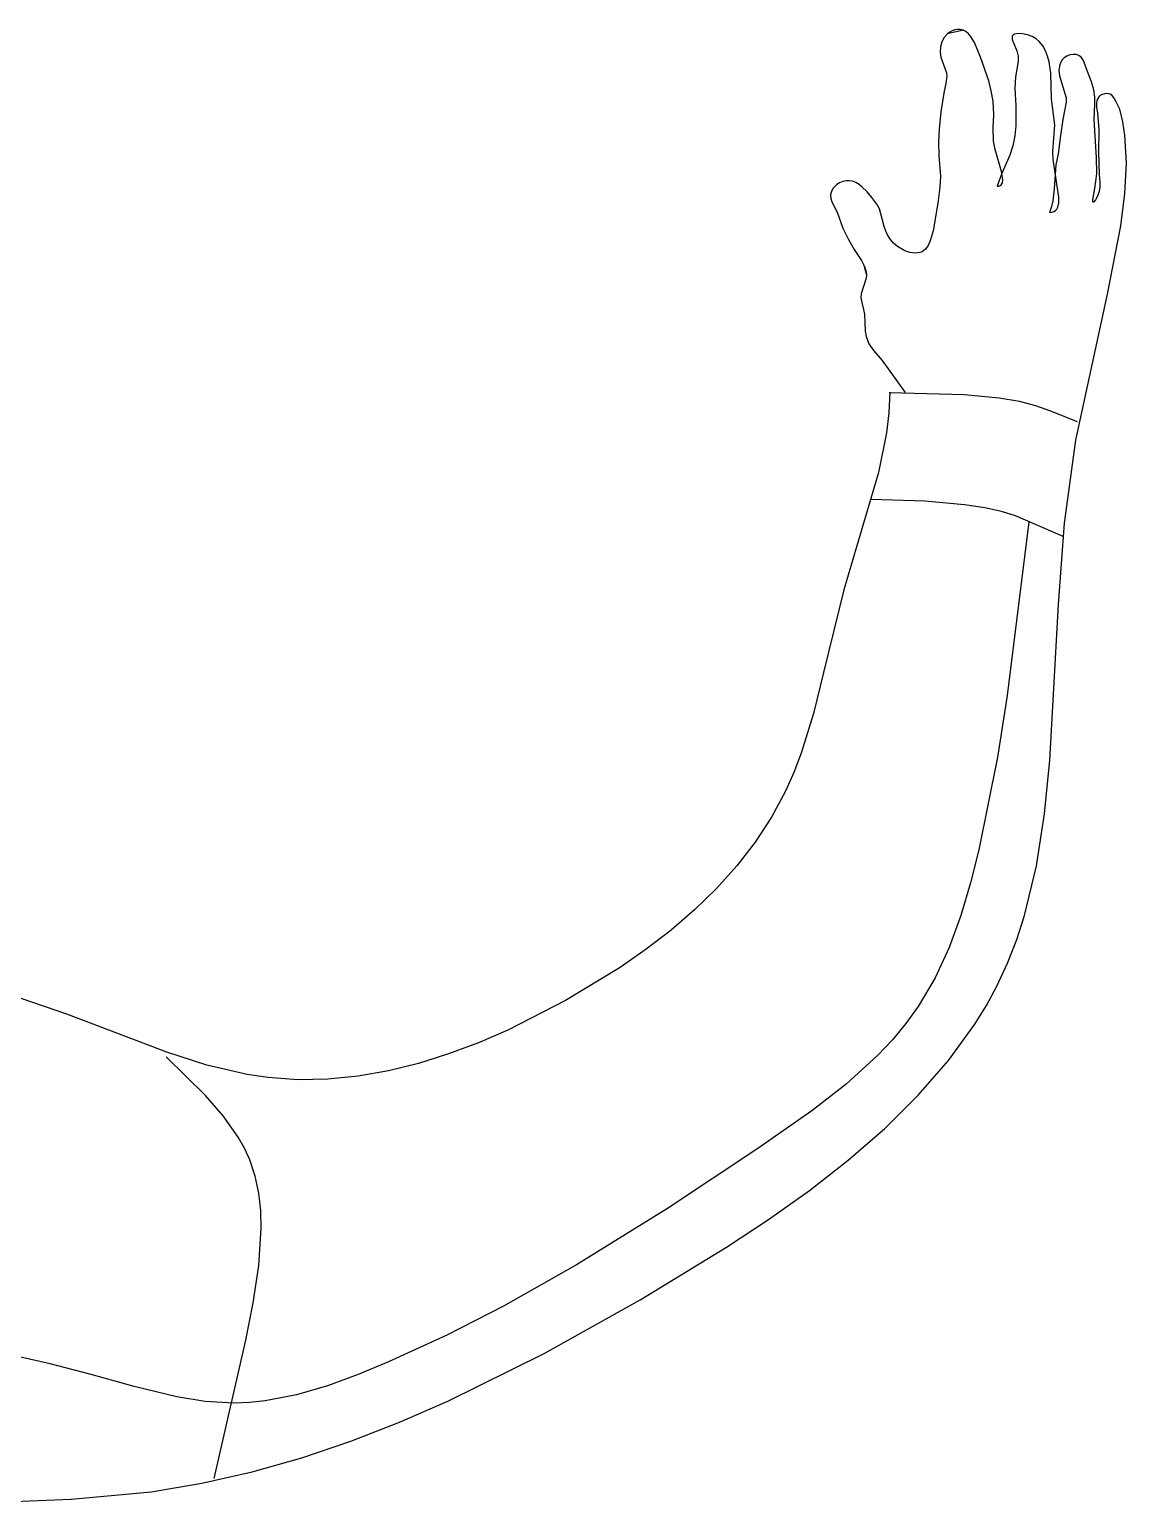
# Model space of a CAD drawing. Header units: metres. Extents: x 151 to 270, y 180 to 223.
# Drawn here: x 179.6225 to 179.902, y 203.4831 to 203.8584 of the extents above; entities that cross this region are included whole.
import ezdxf

# ---------------------------------------------------------------- set-up
doc = ezdxf.new("R2010")
doc.units = ezdxf.units.M
doc.layers.add('1-AREA DE PRODUCCION', color=7, linetype='Continuous')

msp = doc.modelspace()

# ---------------------------------------------------------------- linework, layer by layer
at = {"layer": '1-AREA DE PRODUCCION', "color": 0, "lineweight": -2}
for p, q in [((179.85632, 203.85734), (179.85547, 203.85639)), ((179.85632, 203.85734), (179.85547, 203.85639)), ((179.8604, 203.85825), (179.85631, 203.85734)), ((179.8604, 203.85825), (179.85631, 203.85734)), ((179.85692, 203.85776), (179.85632, 203.85734)), ((179.85692, 203.85776), (179.85632, 203.85734)), ((179.85757, 203.85809), (179.85692, 203.85776)), ((179.85757, 203.85809), (179.85692, 203.85776)), ((179.85825, 203.85832), (179.85757, 203.85809)), ((179.85825, 203.85832), (179.85757, 203.85809)), ((179.85894, 203.85843), (179.85825, 203.85832)), ((179.85894, 203.85843), (179.85825, 203.85832)), ((179.85961, 203.85843), (179.85894, 203.85843)), ((179.85961, 203.85843), (179.85894, 203.85843)), ((179.86038, 203.85824), (179.85961, 203.85843)), ((179.86038, 203.85824), (179.85961, 203.85843)), ((179.86106, 203.85788), (179.86038, 203.85824)), ((179.86106, 203.85788), (179.86038, 203.85824)), ((179.86169, 203.85735), (179.86106, 203.85788)), ((179.86169, 203.85735), (179.86106, 203.85788)), ((179.86225, 203.85669), (179.86169, 203.85735)), ((179.86225, 203.85669), (179.86169, 203.85735)), ((179.8734, 203.85722), (179.87308, 203.85703)), ((179.8734, 203.85722), (179.87308, 203.85703)), ((179.87433, 203.85739), (179.8734, 203.85722)), ((179.87433, 203.85739), (179.8734, 203.85722)), ((179.87549, 203.85734), (179.87433, 203.85739)), ((179.87549, 203.85734), (179.87433, 203.85739)), ((179.87673, 203.85708), (179.87549, 203.85734)), ((179.87673, 203.85708), (179.87549, 203.85734)), ((179.87789, 203.85667), (179.87673, 203.85708)), ((179.87789, 203.85667), (179.87673, 203.85708)), ((179.85456, 203.85399), (179.85449, 203.85268)), ((179.85456, 203.85399), (179.85449, 203.85268)), ((179.85488, 203.85525), (179.85456, 203.85399)), ((179.85488, 203.85525), (179.85456, 203.85399)), ((179.85547, 203.85639), (179.85488, 203.85525)), ((179.85547, 203.85639), (179.85488, 203.85525)), ((179.86321, 203.85509), (179.86225, 203.85669)), ((179.86321, 203.85509), (179.86225, 203.85669)), ((179.86473, 203.8514), (179.86321, 203.85509)), ((179.86473, 203.8514), (179.86321, 203.85509)), ((179.87287, 203.85678), (179.8728, 203.85652)), ((179.87287, 203.85678), (179.8728, 203.85652)), ((179.8728, 203.85652), (179.87287, 203.85589)), ((179.8728, 203.85652), (179.87287, 203.85589)), ((179.87296, 203.85691), (179.87287, 203.85678)), ((179.87296, 203.85691), (179.87287, 203.85678)), ((179.87287, 203.85589), (179.87405, 203.853)), ((179.87287, 203.85589), (179.87405, 203.853)), ((179.87308, 203.85703), (179.87296, 203.85691)), ((179.87308, 203.85703), (179.87296, 203.85691)), ((179.87892, 203.85607), (179.87789, 203.85667)), ((179.87892, 203.85607), (179.87789, 203.85667)), ((179.87975, 203.85536), (179.87892, 203.85607)), ((179.87975, 203.85536), (179.87892, 203.85607)), ((179.8806, 203.85423), (179.87975, 203.85536)), ((179.8806, 203.85423), (179.87975, 203.85536)), ((179.88129, 203.85298), (179.8806, 203.85423)), ((179.88129, 203.85298), (179.8806, 203.85423)), ((179.85449, 203.85268), (179.85468, 203.8514)), ((179.85449, 203.85268), (179.85468, 203.8514)), ((179.85468, 203.8514), (179.85611, 203.84741)), ((179.85468, 203.8514), (179.85611, 203.84741)), ((179.86686, 203.84538), (179.86473, 203.8514)), ((179.86686, 203.84538), (179.86473, 203.8514)), ((179.87434, 203.85025), (179.87366, 203.8464)), ((179.87434, 203.85025), (179.87366, 203.8464)), ((179.87405, 203.853), (179.87434, 203.85159)), ((179.87405, 203.853), (179.87434, 203.85159)), ((179.87434, 203.85159), (179.87434, 203.85025)), ((179.87434, 203.85159), (179.87434, 203.85025)), ((179.88184, 203.85163), (179.88129, 203.85298)), ((179.88184, 203.85163), (179.88129, 203.85298)), ((179.88225, 203.85021), (179.88184, 203.85163)), ((179.88225, 203.85021), (179.88184, 203.85163)), ((179.88271, 203.84728), (179.88225, 203.85021)), ((179.88271, 203.84728), (179.88225, 203.85021)), ((179.8852, 203.85008), (179.88495, 203.84945)), ((179.8852, 203.85008), (179.88495, 203.84945)), ((179.88557, 203.85067), (179.8852, 203.85008)), ((179.88557, 203.85067), (179.8852, 203.85008)), ((179.88605, 203.85117), (179.88557, 203.85067)), ((179.88605, 203.85117), (179.88557, 203.85067)), ((179.88674, 203.85162), (179.88605, 203.85117)), ((179.88674, 203.85162), (179.88605, 203.85117)), ((179.88752, 203.85193), (179.88674, 203.85162)), ((179.88752, 203.85193), (179.88674, 203.85162)), ((179.88835, 203.85208), (179.88752, 203.85193)), ((179.88835, 203.85208), (179.88752, 203.85193)), ((179.88913, 203.85204), (179.88835, 203.85208)), ((179.88913, 203.85204), (179.88835, 203.85208)), ((179.88983, 203.85181), (179.88913, 203.85204)), ((179.88983, 203.85181), (179.88913, 203.85204)), ((179.89041, 203.85136), (179.88983, 203.85181)), ((179.89041, 203.85136), (179.88983, 203.85181)), ((179.89085, 203.85074), (179.89041, 203.85136)), ((179.89085, 203.85074), (179.89041, 203.85136)), ((179.89119, 203.85001), (179.89085, 203.85074)), ((179.89119, 203.85001), (179.89085, 203.85074)), ((179.89177, 203.84838), (179.89119, 203.85001)), ((179.89177, 203.84838), (179.89119, 203.85001)), ((179.85618, 203.84651), (179.85595, 203.84464)), ((179.85618, 203.84651), (179.85595, 203.84464)), ((179.85611, 203.84741), (179.85618, 203.84651)), ((179.85611, 203.84741), (179.85618, 203.84651)), ((179.87366, 203.8464), (179.87349, 203.84349)), ((179.87366, 203.8464), (179.87349, 203.84349)), ((179.88282, 203.84065), (179.88271, 203.84728)), ((179.88282, 203.84065), (179.88271, 203.84728)), ((179.88495, 203.84945), (179.88473, 203.84809)), ((179.88495, 203.84945), (179.88473, 203.84809)), ((179.88473, 203.84809), (179.88488, 203.84663)), ((179.88473, 203.84809), (179.88488, 203.84663)), ((179.88488, 203.84663), (179.88659, 203.841)), ((179.88488, 203.84663), (179.88659, 203.841)), ((179.89303, 203.8451), (179.89177, 203.84838)), ((179.89303, 203.8451), (179.89177, 203.84838)), ((179.85551, 203.84274), (179.85465, 203.83744)), ((179.85551, 203.84274), (179.85465, 203.83744)), ((179.85595, 203.84464), (179.85551, 203.84274)), ((179.85595, 203.84464), (179.85551, 203.84274)), ((179.8675, 203.84281), (179.86686, 203.84538)), ((179.8675, 203.84281), (179.86686, 203.84538)), ((179.86795, 203.84015), (179.8675, 203.84281)), ((179.86795, 203.84015), (179.8675, 203.84281)), ((179.87349, 203.84349), (179.87375, 203.83904)), ((179.87349, 203.84349), (179.87375, 203.83904)), ((179.89366, 203.84301), (179.89303, 203.8451)), ((179.89366, 203.84301), (179.89303, 203.8451)), ((179.89389, 203.84122), (179.89366, 203.84301)), ((179.89389, 203.84122), (179.89366, 203.84301)), ((179.89633, 203.84204), (179.89579, 203.84187)), ((179.89633, 203.84204), (179.89579, 203.84187)), ((179.89688, 203.84211), (179.89633, 203.84204)), ((179.89688, 203.84211), (179.89633, 203.84204)), ((179.89741, 203.84206), (179.89688, 203.84211)), ((179.89741, 203.84206), (179.89688, 203.84211)), ((179.89783, 203.84191), (179.89741, 203.84206)), ((179.89783, 203.84191), (179.89741, 203.84206)), ((179.86818, 203.83671), (179.86795, 203.84015)), ((179.86818, 203.83671), (179.86795, 203.84015)), ((179.87375, 203.83904), (179.87375, 203.83387)), ((179.87375, 203.83904), (179.87375, 203.83387)), ((179.88368, 203.83415), (179.88282, 203.84065)), ((179.88368, 203.83415), (179.88282, 203.84065)), ((179.88661, 203.83991), (179.88572, 203.83547)), ((179.88661, 203.83991), (179.88572, 203.83547)), ((179.88659, 203.841), (179.88661, 203.83991)), ((179.88659, 203.841), (179.88661, 203.83991)), ((179.89376, 203.83552), (179.89391, 203.83937)), ((179.89376, 203.83552), (179.89391, 203.83937)), ((179.89391, 203.83937), (179.89389, 203.84122)), ((179.89391, 203.83937), (179.89389, 203.84122)), ((179.89447, 203.84061), (179.8943, 203.83984)), ((179.89447, 203.84061), (179.8943, 203.83984)), ((179.8943, 203.83984), (179.89434, 203.83855)), ((179.8943, 203.83984), (179.89434, 203.83855)), ((179.89434, 203.83855), (179.89454, 203.83723)), ((179.89434, 203.83855), (179.89454, 203.83723)), ((179.89488, 203.84126), (179.89447, 203.84061)), ((179.89488, 203.84126), (179.89447, 203.84061)), ((179.89529, 203.8416), (179.89488, 203.84126)), ((179.89529, 203.8416), (179.89488, 203.84126)), ((179.89579, 203.84187), (179.89529, 203.8416)), ((179.89579, 203.84187), (179.89529, 203.8416)), ((179.89819, 203.84166), (179.89783, 203.84191)), ((179.89819, 203.84166), (179.89783, 203.84191)), ((179.89881, 203.84094), (179.89819, 203.84166)), ((179.89881, 203.84094), (179.89819, 203.84166)), ((179.8993, 203.84003), (179.89881, 203.84094)), ((179.8993, 203.84003), (179.89881, 203.84094)), ((179.90024, 203.83809), (179.8993, 203.84003)), ((179.90024, 203.83809), (179.8993, 203.84003)), ((179.85465, 203.83744), (179.85421, 203.83302)), ((179.85465, 203.83744), (179.85421, 203.83302)), ((179.86802, 203.83346), (179.86818, 203.83671)), ((179.86802, 203.83346), (179.86818, 203.83671)), ((179.88572, 203.83547), (179.88513, 203.83145)), ((179.88572, 203.83547), (179.88513, 203.83145)), ((179.89429, 203.82571), (179.89376, 203.83552)), ((179.89429, 203.82571), (179.89376, 203.83552)), ((179.89454, 203.83723), (179.89495, 203.83283)), ((179.89454, 203.83723), (179.89495, 203.83283)), ((179.90102, 203.83488), (179.90024, 203.83809)), ((179.90102, 203.83488), (179.90024, 203.83809)), ((179.90157, 203.83152), (179.90102, 203.83488)), ((179.90157, 203.83152), (179.90102, 203.83488)), ((179.85421, 203.83302), (179.85406, 203.82969)), ((179.85421, 203.83302), (179.85406, 203.82969)), ((179.86811, 203.82994), (179.86802, 203.83346)), ((179.86811, 203.82994), (179.86802, 203.83346)), ((179.87347, 203.83131), (179.87298, 203.82881)), ((179.87347, 203.83131), (179.87298, 203.82881)), ((179.87375, 203.83387), (179.87347, 203.83131)), ((179.87375, 203.83387), (179.87347, 203.83131)), ((179.88318, 203.82734), (179.88368, 203.83415)), ((179.88318, 203.82734), (179.88368, 203.83415)), ((179.88513, 203.83145), (179.88453, 203.82678)), ((179.88513, 203.83145), (179.88453, 203.82678)), ((179.89495, 203.83283), (179.89483, 203.82729)), ((179.89495, 203.83283), (179.89483, 203.82729)), ((179.90196, 203.82433), (179.90157, 203.83152)), ((179.90196, 203.82433), (179.90157, 203.83152)), ((179.85406, 203.82969), (179.85414, 203.82635)), ((179.85406, 203.82969), (179.85414, 203.82635)), ((179.86849, 203.82785), (179.86811, 203.82994)), ((179.86849, 203.82785), (179.86811, 203.82994)), ((179.87014, 203.82224), (179.86849, 203.82785)), ((179.87014, 203.82224), (179.86849, 203.82785)), ((179.87298, 203.82881), (179.87222, 203.82639)), ((179.87298, 203.82881), (179.87222, 203.82639)), ((179.88324, 203.82531), (179.88318, 203.82734)), ((179.88324, 203.82531), (179.88318, 203.82734)), ((179.89483, 203.82729), (179.89496, 203.82152)), ((179.89483, 203.82729), (179.89496, 203.82152)), ((179.85414, 203.82635), (179.85455, 203.82101)), ((179.85414, 203.82635), (179.85455, 203.82101)), ((179.87222, 203.82639), (179.87011, 203.82155)), ((179.87222, 203.82639), (179.87011, 203.82155)), ((179.88471, 203.81567), (179.88324, 203.82531)), ((179.88471, 203.81567), (179.88324, 203.82531)), ((179.88397, 203.82392), (179.88356, 203.81781)), ((179.88397, 203.82392), (179.88356, 203.81781)), ((179.88453, 203.82678), (179.88397, 203.82392)), ((179.88453, 203.82678), (179.88397, 203.82392)), ((179.89436, 203.82162), (179.89429, 203.82571)), ((179.89436, 203.82162), (179.89429, 203.82571)), ((179.90157, 203.81661), (179.90196, 203.82433)), ((179.90157, 203.81661), (179.90196, 203.82433)), ((179.82968, 203.81971), (179.82888, 203.81938)), ((179.82968, 203.81971), (179.82888, 203.81938)), ((179.83052, 203.81988), (179.82968, 203.81971)), ((179.83052, 203.81988), (179.82968, 203.81971)), ((179.83136, 203.8199), (179.83052, 203.81988)), ((179.83136, 203.8199), (179.83052, 203.81988)), ((179.83218, 203.81976), (179.83136, 203.8199)), ((179.83218, 203.81976), (179.83136, 203.8199)), ((179.83303, 203.81944), (179.83218, 203.81976)), ((179.83303, 203.81944), (179.83218, 203.81976)), ((179.85455, 203.82101), (179.8544, 203.81826)), ((179.85455, 203.82101), (179.8544, 203.81826)), ((179.87011, 203.82155), (179.86898, 203.81849)), ((179.87011, 203.82155), (179.86898, 203.81849)), ((179.87046, 203.82016), (179.87014, 203.82224)), ((179.87046, 203.82016), (179.87014, 203.82224)), ((179.87035, 203.81938), (179.87046, 203.82016)), ((179.87035, 203.81938), (179.87046, 203.82016)), ((179.89388, 203.81794), (179.89436, 203.82162)), ((179.89388, 203.81794), (179.89436, 203.82162)), ((179.89496, 203.82152), (179.89519, 203.8194)), ((179.89496, 203.82152), (179.89519, 203.8194)), ((179.8267, 203.81687), (179.82659, 203.81628)), ((179.8267, 203.81687), (179.82659, 203.81628)), ((179.82659, 203.81628), (179.82664, 203.81539)), ((179.82659, 203.81628), (179.82664, 203.81539)), ((179.82693, 203.81744), (179.8267, 203.81687)), ((179.82693, 203.81744), (179.8267, 203.81687)), ((179.82726, 203.81798), (179.82693, 203.81744)), ((179.82726, 203.81798), (179.82693, 203.81744)), ((179.82814, 203.81892), (179.82726, 203.81798)), ((179.82814, 203.81892), (179.82726, 203.81798)), ((179.82888, 203.81938), (179.82814, 203.81892)), ((179.82888, 203.81938), (179.82814, 203.81892)), ((179.83383, 203.81896), (179.83303, 203.81944)), ((179.83383, 203.81896), (179.83303, 203.81944)), ((179.83455, 203.81837), (179.83383, 203.81896)), ((179.83455, 203.81837), (179.83383, 203.81896)), ((179.83589, 203.81702), (179.83455, 203.81837)), ((179.83589, 203.81702), (179.83455, 203.81837)), ((179.83711, 203.81562), (179.83589, 203.81702)), ((179.83711, 203.81562), (179.83589, 203.81702)), ((179.8544, 203.81826), (179.85388, 203.81418)), ((179.8544, 203.81826), (179.85388, 203.81418)), ((179.86898, 203.81849), (179.8694, 203.81852)), ((179.86898, 203.81849), (179.8694, 203.81852)), ((179.8694, 203.81852), (179.86975, 203.81863)), ((179.8694, 203.81852), (179.86975, 203.81863)), ((179.86975, 203.81863), (179.87002, 203.81882)), ((179.86975, 203.81863), (179.87002, 203.81882)), ((179.87002, 203.81882), (179.87022, 203.81907)), ((179.87002, 203.81882), (179.87022, 203.81907)), ((179.87022, 203.81907), (179.87035, 203.81938)), ((179.87022, 203.81907), (179.87035, 203.81938)), ((179.88356, 203.81781), (179.88322, 203.81477)), ((179.88356, 203.81781), (179.88322, 203.81477)), ((179.89338, 203.81499), (179.89388, 203.81794)), ((179.89338, 203.81499), (179.89388, 203.81794)), ((179.89459, 203.81598), (179.89404, 203.81498)), ((179.89459, 203.81598), (179.89404, 203.81498)), ((179.89502, 203.81718), (179.89459, 203.81598)), ((179.89502, 203.81718), (179.89459, 203.81598)), ((179.89519, 203.81831), (179.89502, 203.81718)), ((179.89519, 203.81831), (179.89502, 203.81718)), ((179.89519, 203.8194), (179.89519, 203.81831)), ((179.89519, 203.8194), (179.89519, 203.81831)), ((179.90054, 203.80842), (179.90157, 203.81661)), ((179.90054, 203.80842), (179.90157, 203.81661)), ((179.82664, 203.81539), (179.82691, 203.8145)), ((179.82664, 203.81539), (179.82691, 203.8145)), ((179.82691, 203.8145), (179.82826, 203.81185)), ((179.82691, 203.8145), (179.82826, 203.81185)), ((179.83839, 203.81393), (179.83711, 203.81562)), ((179.83839, 203.81393), (179.83711, 203.81562)), ((179.83906, 203.8127), (179.83839, 203.81393)), ((179.83906, 203.8127), (179.83839, 203.81393)), ((179.84022, 203.80822), (179.83906, 203.8127)), ((179.84022, 203.80822), (179.83906, 203.8127)), ((179.85388, 203.81418), (179.85274, 203.80708)), ((179.85388, 203.81418), (179.85274, 203.80708)), ((179.88287, 203.81328), (179.88232, 203.81181)), ((179.88287, 203.81328), (179.88232, 203.81181)), ((179.88322, 203.81477), (179.88287, 203.81328)), ((179.88322, 203.81477), (179.88287, 203.81328)), ((179.88294, 203.81185), (179.88346, 203.81202)), ((179.88294, 203.81185), (179.88346, 203.81202)), ((179.88346, 203.81202), (179.88387, 203.81228)), ((179.88346, 203.81202), (179.88387, 203.81228)), ((179.88387, 203.81228), (179.88419, 203.81265)), ((179.88387, 203.81228), (179.88419, 203.81265)), ((179.88419, 203.81265), (179.88443, 203.81311)), ((179.88419, 203.81265), (179.88443, 203.81311)), ((179.88443, 203.81311), (179.88469, 203.81425)), ((179.88443, 203.81311), (179.88469, 203.81425)), ((179.88469, 203.81425), (179.88471, 203.81567)), ((179.88469, 203.81425), (179.88471, 203.81567)), ((179.8934, 203.8145), (179.89338, 203.81499)), ((179.8934, 203.8145), (179.89338, 203.81499)), ((179.89343, 203.81444), (179.8934, 203.8145)), ((179.89343, 203.81444), (179.8934, 203.8145)), ((179.89345, 203.81442), (179.89343, 203.81444)), ((179.89345, 203.81442), (179.89343, 203.81444)), ((179.89347, 203.8144), (179.89345, 203.81442)), ((179.89347, 203.8144), (179.89345, 203.81442)), ((179.89349, 203.8144), (179.89347, 203.8144)), ((179.89349, 203.8144), (179.89347, 203.8144)), ((179.89352, 203.8144), (179.89349, 203.8144)), ((179.89352, 203.8144), (179.89349, 203.8144)), ((179.89355, 203.81441), (179.89352, 203.8144)), ((179.89355, 203.81441), (179.89352, 203.8144)), ((179.89404, 203.81498), (179.89355, 203.81441)), ((179.89404, 203.81498), (179.89355, 203.81441)), ((179.82826, 203.81185), (179.82967, 203.80779)), ((179.82826, 203.81185), (179.82967, 203.80779)), ((179.88232, 203.81181), (179.88294, 203.81185)), ((179.88232, 203.81181), (179.88294, 203.81185)), ((179.89714, 203.79095), (179.90054, 203.80842)), ((179.89714, 203.79095), (179.90054, 203.80842)), ((179.82967, 203.80779), (179.8311, 203.80488)), ((179.82967, 203.80779), (179.8311, 203.80488)), ((179.8311, 203.80488), (179.83257, 203.80239)), ((179.8311, 203.80488), (179.83257, 203.80239)), ((179.84061, 203.80705), (179.84022, 203.80822)), ((179.84061, 203.80705), (179.84022, 203.80822)), ((179.84114, 203.80594), (179.84061, 203.80705)), ((179.84114, 203.80594), (179.84061, 203.80705)), ((179.84181, 203.8049), (179.84114, 203.80594)), ((179.84181, 203.8049), (179.84114, 203.80594)), ((179.84263, 203.80395), (179.84181, 203.8049)), ((179.84263, 203.80395), (179.84181, 203.8049)), ((179.85197, 203.80455), (179.85143, 203.80342)), ((179.85197, 203.80455), (179.85143, 203.80342)), ((179.85274, 203.80708), (179.85197, 203.80455)), ((179.85274, 203.80708), (179.85197, 203.80455)), ((179.83257, 203.80239), (179.83442, 203.79953)), ((179.83257, 203.80239), (179.83442, 203.79953)), ((179.84362, 203.8031), (179.84263, 203.80395)), ((179.84362, 203.8031), (179.84263, 203.80395)), ((179.84547, 203.80206), (179.84362, 203.8031)), ((179.84547, 203.80206), (179.84362, 203.8031)), ((179.8468, 203.80162), (179.84547, 203.80206)), ((179.8468, 203.80162), (179.84547, 203.80206)), ((179.84812, 203.80145), (179.8468, 203.80162)), ((179.84812, 203.80145), (179.8468, 203.80162)), ((179.84932, 203.8016), (179.84812, 203.80145)), ((179.84932, 203.8016), (179.84812, 203.80145)), ((179.84986, 203.80181), (179.84932, 203.8016)), ((179.84986, 203.80181), (179.84932, 203.8016)), ((179.85032, 203.8021), (179.84986, 203.80181)), ((179.85032, 203.8021), (179.84986, 203.80181)), ((179.85073, 203.80247), (179.85032, 203.8021)), ((179.85073, 203.80247), (179.85032, 203.8021)), ((179.85143, 203.80342), (179.85073, 203.80247)), ((179.85143, 203.80342), (179.85073, 203.80247)), ((179.83442, 203.79953), (179.83519, 203.79805)), ((179.83442, 203.79953), (179.83519, 203.79805)), ((179.83507, 203.79834), (179.83567, 203.79616)), ((179.83507, 203.79834), (179.83567, 203.79616)), ((179.83519, 203.79805), (179.83565, 203.79656)), ((179.83519, 203.79805), (179.83565, 203.79656)), ((179.83567, 203.79506), (179.83433, 203.79106)), ((179.83567, 203.79506), (179.83433, 203.79106)), ((179.83565, 203.79656), (179.83573, 203.79581)), ((179.83565, 203.79656), (179.83573, 203.79581)), ((179.83573, 203.79581), (179.83567, 203.79506)), ((179.83573, 203.79581), (179.83567, 203.79506)), ((179.83433, 203.79106), (179.83431, 203.79005)), ((179.83433, 203.79106), (179.83431, 203.79005)), ((179.83431, 203.79005), (179.83522, 203.78592)), ((179.83431, 203.79005), (179.83522, 203.78592)), ((179.88907, 203.75374), (179.89714, 203.79095)), ((179.88907, 203.75374), (179.89714, 203.79095)), ((179.83522, 203.78592), (179.83538, 203.78153)), ((179.83522, 203.78592), (179.83538, 203.78153)), ((179.83538, 203.78153), (179.83561, 203.78021)), ((179.83538, 203.78153), (179.83561, 203.78021)), ((179.83561, 203.78021), (179.83632, 203.77833)), ((179.83561, 203.78021), (179.83632, 203.77833)), ((179.83632, 203.77833), (179.83755, 203.77653)), ((179.83632, 203.77833), (179.83755, 203.77653)), ((179.83755, 203.77653), (179.83974, 203.77409)), ((179.83755, 203.77653), (179.83974, 203.77409)), ((179.83974, 203.77409), (179.84561, 203.76595)), ((179.83974, 203.77409), (179.84561, 203.76595)), ((179.84169, 203.76599), (179.84141, 203.76078)), ((179.84169, 203.76599), (179.84141, 203.76078)), ((179.86067, 203.76535), (179.84153, 203.76586)), ((179.86067, 203.76535), (179.84153, 203.76586)), ((179.86953, 203.76452), (179.86067, 203.76535)), ((179.86953, 203.76452), (179.86067, 203.76535)), ((179.87473, 203.76362), (179.86953, 203.76452)), ((179.87473, 203.76362), (179.86953, 203.76452)), ((179.87887, 203.76251), (179.87473, 203.76362)), ((179.87887, 203.76251), (179.87473, 203.76362)), ((179.84141, 203.76078), (179.84079, 203.75565)), ((179.84141, 203.76078), (179.84079, 203.75565)), ((179.88242, 203.76124), (179.87887, 203.76251)), ((179.88242, 203.76124), (179.87887, 203.76251)), ((179.88946, 203.75841), (179.88242, 203.76124)), ((179.88946, 203.75841), (179.88242, 203.76124)), ((179.84079, 203.75565), (179.83876, 203.74555)), ((179.84079, 203.75565), (179.83876, 203.74555)), ((179.8862, 203.7326), (179.88907, 203.75374)), ((179.8862, 203.7326), (179.88907, 203.75374)), ((179.83876, 203.74555), (179.82992, 203.7156)), ((179.83876, 203.74555), (179.82992, 203.7156)), ((179.85055, 203.73823), (179.83689, 203.73868)), ((179.85055, 203.73823), (179.83689, 203.73868)), ((179.86067, 203.73734), (179.85055, 203.73823)), ((179.86067, 203.73734), (179.85055, 203.73823)), ((179.86586, 203.73653), (179.86067, 203.73734)), ((179.86586, 203.73653), (179.86067, 203.73734)), ((179.87011, 203.73556), (179.86586, 203.73653)), ((179.87011, 203.73556), (179.86586, 203.73653)), ((179.87364, 203.73447), (179.87011, 203.73556)), ((179.87364, 203.73447), (179.87011, 203.73556)), ((179.88585, 203.72921), (179.87364, 203.73447)), ((179.88585, 203.72921), (179.87364, 203.73447)), ((179.87706, 203.73297), (179.87156, 203.68872)), ((179.87706, 203.73297), (179.87156, 203.68872)), ((179.8846, 203.71189), (179.8862, 203.7326)), ((179.8846, 203.71189), (179.8862, 203.7326)), ((179.82992, 203.7156), (179.82479, 203.69458)), ((179.82992, 203.7156), (179.82479, 203.69458)), ((179.8824, 203.67224), (179.8846, 203.71189)), ((179.8824, 203.67224), (179.8846, 203.71189)), ((179.82479, 203.69458), (179.82218, 203.68417)), ((179.82479, 203.69458), (179.82218, 203.68417)), ((179.87156, 203.68872), (179.86909, 203.67298)), ((179.87156, 203.68872), (179.86909, 203.67298)), ((179.82218, 203.68417), (179.81907, 203.67404)), ((179.82218, 203.68417), (179.81907, 203.67404)), ((179.81907, 203.67404), (179.81721, 203.66913)), ((179.81907, 203.67404), (179.81721, 203.66913)), ((179.86909, 203.67298), (179.86435, 203.6494)), ((179.86909, 203.67298), (179.86435, 203.6494)), ((179.88106, 203.65856), (179.8824, 203.67224)), ((179.88106, 203.65856), (179.8824, 203.67224)), ((179.81721, 203.66913), (179.8151, 203.66436)), ((179.81721, 203.66913), (179.8151, 203.66436)), ((179.8151, 203.66436), (179.81153, 203.6577)), ((179.8151, 203.66436), (179.81153, 203.6577)), ((179.879, 203.64535), (179.88106, 203.65856)), ((179.879, 203.64535), (179.88106, 203.65856)), ((179.81153, 203.6577), (179.80738, 203.65135)), ((179.81153, 203.6577), (179.80738, 203.65135)), ((179.80738, 203.65135), (179.80269, 203.64531)), ((179.80738, 203.65135), (179.80269, 203.64531)), ((179.86435, 203.6494), (179.86221, 203.64097)), ((179.86435, 203.6494), (179.86221, 203.64097)), ((179.80269, 203.64531), (179.79752, 203.63956)), ((179.80269, 203.64531), (179.79752, 203.63956)), ((179.87595, 203.63265), (179.879, 203.64535)), ((179.87595, 203.63265), (179.879, 203.64535)), ((179.79752, 203.63956), (179.79191, 203.63411)), ((179.79752, 203.63956), (179.79191, 203.63411)), ((179.86221, 203.64097), (179.85973, 203.63264)), ((179.86221, 203.64097), (179.85973, 203.63264)), ((179.79191, 203.63411), (179.78592, 203.62894)), ((179.79191, 203.63411), (179.78592, 203.62894)), ((179.85973, 203.63264), (179.85676, 203.62454)), ((179.85973, 203.63264), (179.85676, 203.62454)), ((179.87398, 203.62651), (179.87595, 203.63265)), ((179.87398, 203.62651), (179.87595, 203.63265)), ((179.78592, 203.62894), (179.77959, 203.62405)), ((179.78592, 203.62894), (179.77959, 203.62405)), ((179.85676, 203.62454), (179.85319, 203.61677)), ((179.85676, 203.62454), (179.85319, 203.61677)), ((179.87165, 203.62051), (179.87398, 203.62651)), ((179.87165, 203.62051), (179.87398, 203.62651)), ((179.77959, 203.62405), (179.77298, 203.61943)), ((179.77959, 203.62405), (179.77298, 203.61943)), ((179.77298, 203.61943), (179.75907, 203.61096)), ((179.77298, 203.61943), (179.75907, 203.61096)), ((179.86894, 203.61467), (179.87165, 203.62051)), ((179.86894, 203.61467), (179.87165, 203.62051)), ((179.63204, 203.60755), (179.60707, 203.61604)), ((179.63204, 203.60755), (179.60707, 203.61604)), ((179.85319, 203.61677), (179.84891, 203.60948)), ((179.85319, 203.61677), (179.84891, 203.60948)), ((179.86629, 203.60976), (179.86894, 203.61467)), ((179.86629, 203.60976), (179.86894, 203.61467)), ((179.75907, 203.61096), (179.74437, 203.60346)), ((179.75907, 203.61096), (179.74437, 203.60346)), ((179.84891, 203.60948), (179.84577, 203.60512)), ((179.84891, 203.60948), (179.84577, 203.60512)), ((179.86333, 203.60497), (179.86629, 203.60976)), ((179.86333, 203.60497), (179.86629, 203.60976)), ((179.65745, 203.59783), (179.63204, 203.60755)), ((179.65745, 203.59783), (179.63204, 203.60755)), ((179.74437, 203.60346), (179.73686, 203.60022)), ((179.74437, 203.60346), (179.73686, 203.60022)), ((179.84577, 203.60512), (179.84232, 203.60098)), ((179.84577, 203.60512), (179.84232, 203.60098)), ((179.85661, 203.5957), (179.86333, 203.60497)), ((179.85661, 203.5957), (179.86333, 203.60497)), ((179.73686, 203.60022), (179.72926, 203.59738)), ((179.73686, 203.60022), (179.72926, 203.59738)), ((179.84232, 203.60098), (179.8386, 203.59704)), ((179.84232, 203.60098), (179.8386, 203.59704)), ((179.66736, 203.58676), (179.65727, 203.59664)), ((179.66736, 203.58676), (179.65727, 203.59664)), ((179.66768, 203.59454), (179.65745, 203.59783)), ((179.66768, 203.59454), (179.65745, 203.59783)), ((179.67797, 203.59212), (179.66768, 203.59454)), ((179.67797, 203.59212), (179.66768, 203.59454)), ((179.72161, 203.59498), (179.71392, 203.59307)), ((179.72161, 203.59498), (179.71392, 203.59307)), ((179.72926, 203.59738), (179.72161, 203.59498)), ((179.72926, 203.59738), (179.72161, 203.59498)), ((179.8386, 203.59704), (179.8305, 203.58968)), ((179.8386, 203.59704), (179.8305, 203.58968)), ((179.84891, 203.58686), (179.85661, 203.5957)), ((179.84891, 203.58686), (179.85661, 203.5957)), ((179.68317, 203.59134), (179.67797, 203.59212)), ((179.68317, 203.59134), (179.67797, 203.59212)), ((179.69081, 203.59079), (179.68317, 203.59134)), ((179.69081, 203.59079), (179.68317, 203.59134)), ((179.69849, 203.59093), (179.69081, 203.59079)), ((179.69849, 203.59093), (179.69081, 203.59079)), ((179.7062, 203.5917), (179.69849, 203.59093)), ((179.7062, 203.5917), (179.69849, 203.59093)), ((179.71392, 203.59307), (179.7062, 203.5917)), ((179.71392, 203.59307), (179.7062, 203.5917)), ((179.8305, 203.58968), (179.82176, 203.58285)), ((179.8305, 203.58968), (179.82176, 203.58285)), ((179.84035, 203.57842), (179.84891, 203.58686)), ((179.84035, 203.57842), (179.84891, 203.58686)), ((179.67184, 203.5816), (179.66736, 203.58676)), ((179.67184, 203.5816), (179.66736, 203.58676)), ((179.67566, 203.57618), (179.67184, 203.5816)), ((179.67566, 203.57618), (179.67184, 203.5816)), ((179.82176, 203.58285), (179.80805, 203.57327)), ((179.82176, 203.58285), (179.80805, 203.57327)), ((179.67725, 203.57334), (179.67566, 203.57618)), ((179.67725, 203.57334), (179.67566, 203.57618)), ((179.83106, 203.57035), (179.84035, 203.57842)), ((179.83106, 203.57035), (179.84035, 203.57842)), ((179.67859, 203.57041), (179.67725, 203.57334)), ((179.67859, 203.57041), (179.67725, 203.57334)), ((179.80805, 203.57327), (179.78501, 203.558)), ((179.80805, 203.57327), (179.78501, 203.558)), ((179.67997, 203.56626), (179.67859, 203.57041)), ((179.67997, 203.56626), (179.67859, 203.57041)), ((179.82116, 203.56262), (179.83106, 203.57035)), ((179.82116, 203.56262), (179.83106, 203.57035)), ((179.6809, 203.56194), (179.67997, 203.56626)), ((179.6809, 203.56194), (179.67997, 203.56626)), ((179.6814, 203.55748), (179.6809, 203.56194)), ((179.6814, 203.55748), (179.6809, 203.56194)), ((179.81078, 203.55523), (179.82116, 203.56262)), ((179.81078, 203.55523), (179.82116, 203.56262)), ((179.68155, 203.55289), (179.6814, 203.55748)), ((179.68155, 203.55289), (179.6814, 203.55748)), ((179.78501, 203.558), (179.76185, 203.54364)), ((179.78501, 203.558), (179.76185, 203.54364)), ((179.80005, 203.54813), (179.81078, 203.55523)), ((179.80005, 203.54813), (179.81078, 203.55523)), ((179.68095, 203.54349), (179.68155, 203.55289)), ((179.68095, 203.54349), (179.68155, 203.55289)), ((179.77803, 203.53473), (179.80005, 203.54813)), ((179.77803, 203.53473), (179.80005, 203.54813)), ((179.6795, 203.53394), (179.68095, 203.54349)), ((179.6795, 203.53394), (179.68095, 203.54349)), ((179.76185, 203.54364), (179.74321, 203.53311)), ((179.76185, 203.54364), (179.74321, 203.53311)), ((179.75359, 203.52107), (179.77803, 203.53473)), ((179.75359, 203.52107), (179.77803, 203.53473)), ((179.67761, 203.52448), (179.6795, 203.53394)), ((179.67761, 203.52448), (179.6795, 203.53394)), ((179.74321, 203.53311), (179.72881, 203.52574)), ((179.74321, 203.53311), (179.72881, 203.52574)), ((179.66956, 203.48922), (179.67761, 203.52448)), ((179.66956, 203.48922), (179.67761, 203.52448)), ((179.72881, 203.52574), (179.71394, 203.51888)), ((179.72881, 203.52574), (179.71394, 203.51888)), ((179.62774, 203.51844), (179.61722, 203.52076)), ((179.62774, 203.51844), (179.61722, 203.52076)), ((179.72908, 203.50893), (179.75359, 203.52107)), ((179.72908, 203.50893), (179.75359, 203.52107)), ((179.63823, 203.51567), (179.62774, 203.51844)), ((179.63823, 203.51567), (179.62774, 203.51844)), ((179.64913, 203.5126), (179.63823, 203.51567)), ((179.64913, 203.5126), (179.63823, 203.51567)), ((179.70622, 203.51568), (179.6984, 203.51284)), ((179.70622, 203.51568), (179.6984, 203.51284)), ((179.71394, 203.51888), (179.70622, 203.51568)), ((179.71394, 203.51888), (179.70622, 203.51568)), ((179.66002, 203.50997), (179.64913, 203.5126)), ((179.66002, 203.50997), (179.64913, 203.5126)), ((179.6984, 203.51284), (179.69048, 203.51054)), ((179.6984, 203.51284), (179.69048, 203.51054)), ((179.66727, 203.50883), (179.66002, 203.50997)), ((179.66727, 203.50883), (179.66002, 203.50997)), ((179.67453, 203.50842), (179.66727, 203.50883)), ((179.67453, 203.50842), (179.66727, 203.50883)), ((179.67852, 203.50858), (179.67453, 203.50842)), ((179.67852, 203.50858), (179.67453, 203.50842)), ((179.68251, 203.509), (179.67852, 203.50858)), ((179.68251, 203.509), (179.67852, 203.50858)), ((179.69048, 203.51054), (179.68251, 203.509)), ((179.69048, 203.51054), (179.68251, 203.509)), ((179.71676, 203.50357), (179.72908, 203.50893)), ((179.71676, 203.50357), (179.72908, 203.50893)), ((179.70435, 203.49874), (179.71676, 203.50357)), ((179.70435, 203.49874), (179.71676, 203.50357)), ((179.69184, 203.4945), (179.70435, 203.49874)), ((179.69184, 203.4945), (179.70435, 203.49874)), ((179.6792, 203.49089), (179.69184, 203.4945)), ((179.6792, 203.49089), (179.69184, 203.4945)), ((179.66642, 203.48799), (179.6792, 203.49089)), ((179.66642, 203.48799), (179.6792, 203.49089)), ((179.63314, 203.4839), (179.65347, 203.48582)), ((179.63314, 203.4839), (179.65347, 203.48582)), ((179.65347, 203.48582), (179.66642, 203.48799)), ((179.65347, 203.48582), (179.66642, 203.48799)), ((179.61253, 203.48307), (179.63314, 203.4839)), ((179.61253, 203.48307), (179.63314, 203.4839))]:
    msp.add_line(p, q, dxfattribs=at)

doc.saveas('drawing.dxf')
